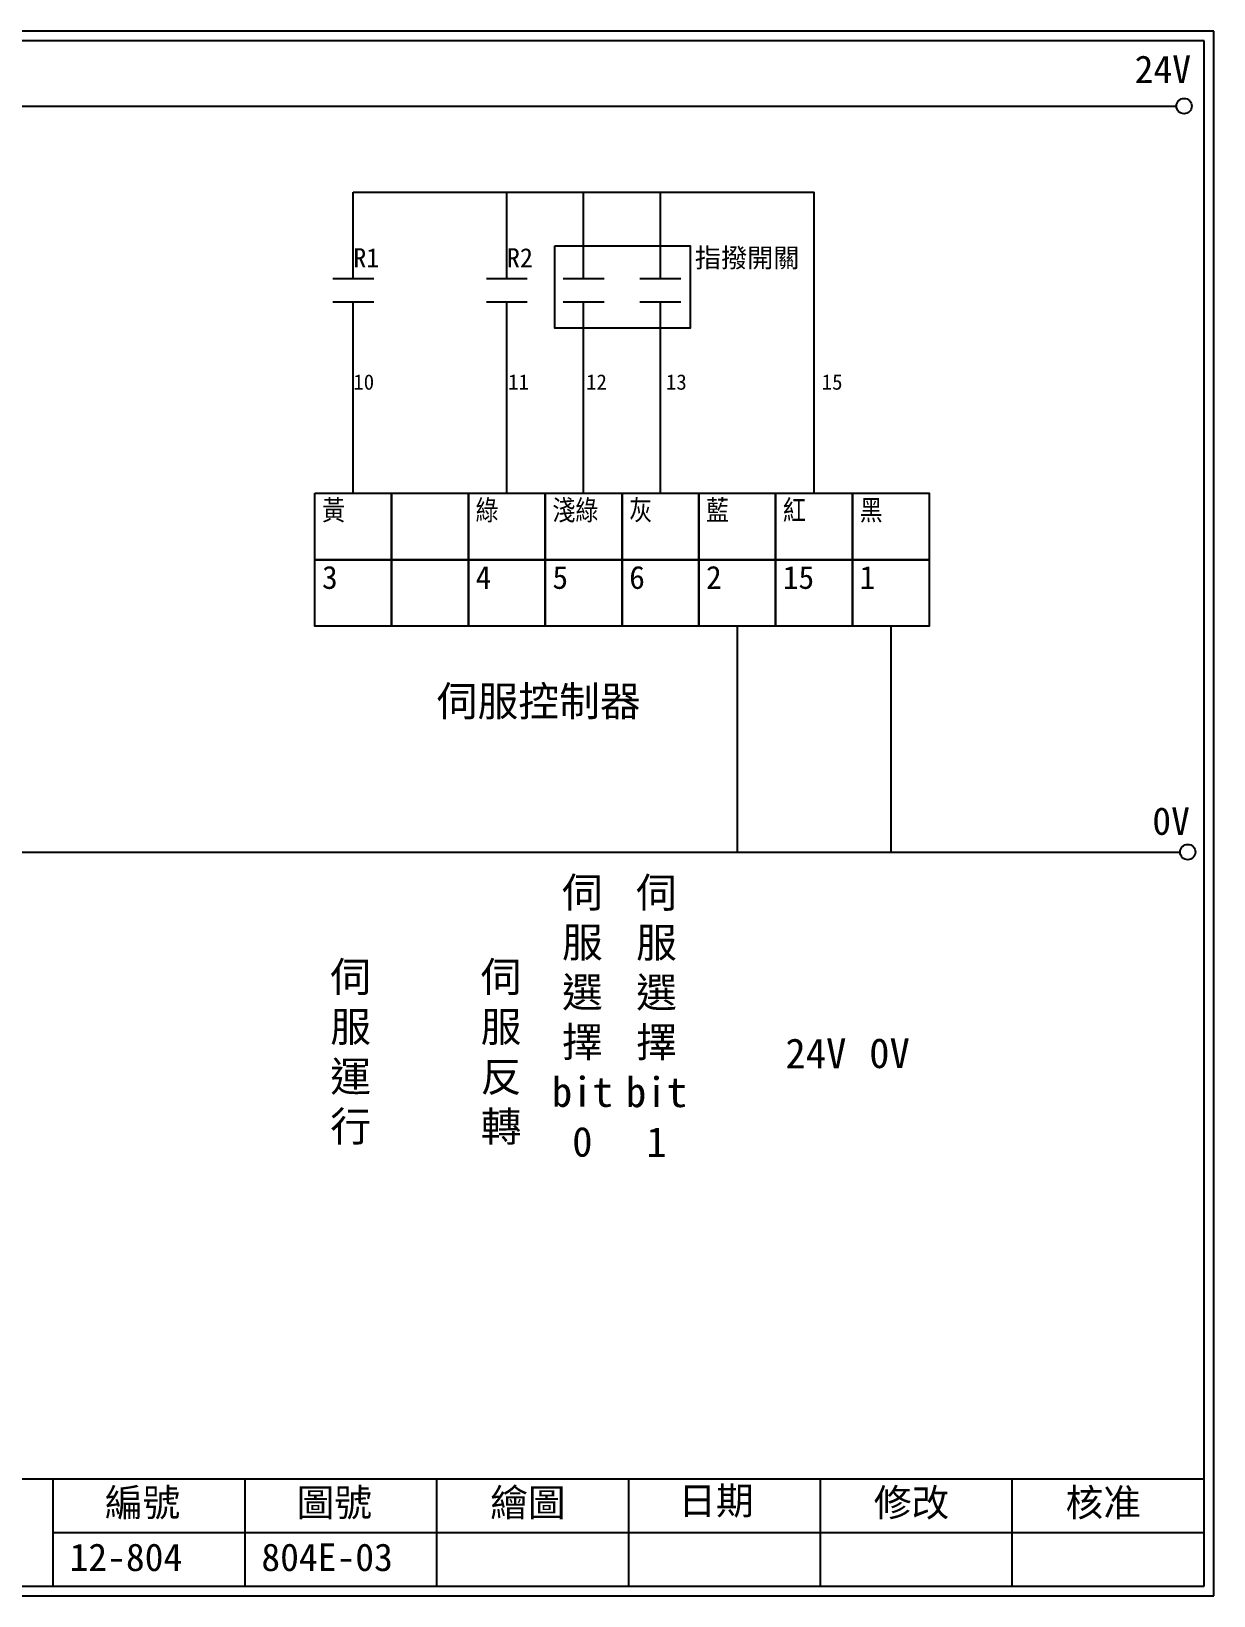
# Model space of a CAD drawing. Extents: x 926 to 1213, y 3 to 207.
# Drawn here: x 1058.6 to 1212.7, y 3 to 207 of the extents above; entities that cross this region are included whole.
import ezdxf

# ---------------------------------------------------------------- set-up
doc = ezdxf.new("R2010")
doc.units = 0
doc.layers.get('0').update_dxf_attribs({"linetype": 'CONTINUOUS'})
doc.layers.add('圖框層', color=7, linetype='CONTINUOUS')
doc.layers.add('標尺寸層', color=3, linetype='CONTINUOUS')
doc.styles.add('CNS', font='romanc.shx', dxfattribs={"bigfont": 'chineset.shx'})
doc.styles.add('STSL', font='KAIU.TTF')

msp = doc.modelspace()

# ---------------------------------------------------------------- linework, layer by layer
for p, q in [((1160.65, 146.73), (1160.65, 185.98)), ((1170.66, 129.4), (1170.66, 99.96))]:
    msp.add_line(p, q)
for points in [[(1095.58, 146.73), (1105.59, 146.73), (1105.59, 138.07), (1095.58, 138.07)], [(1105.59, 146.73), (1115.6, 146.73), (1115.6, 138.07), (1105.59, 138.07)], [(1115.6, 146.73), (1125.61, 146.73), (1125.61, 138.07), (1115.6, 138.07)], [(1125.61, 146.73), (1135.62, 146.73), (1135.62, 138.07), (1125.61, 138.07)], [(1135.62, 146.73), (1145.63, 146.73), (1145.63, 138.07), (1135.62, 138.07)], [(1145.63, 146.73), (1155.64, 146.73), (1155.64, 138.07), (1145.63, 138.07)], [(1155.64, 146.73), (1165.65, 146.73), (1165.65, 138.07), (1155.64, 138.07)], [(1165.65, 146.73), (1175.66, 146.73), (1175.66, 138.07), (1165.65, 138.07)], [(1095.58, 138.07), (1105.59, 138.07), (1105.59, 129.4), (1095.58, 129.4)], [(1105.59, 138.07), (1115.6, 138.07), (1115.6, 129.4), (1105.59, 129.4)], [(1115.6, 138.07), (1125.61, 138.07), (1125.61, 129.4), (1115.6, 129.4)], [(1125.61, 138.07), (1135.62, 138.07), (1135.62, 129.4), (1125.61, 129.4)], [(1135.62, 138.07), (1145.63, 138.07), (1145.63, 129.4), (1135.62, 129.4)], [(1145.63, 138.07), (1155.64, 138.07), (1155.64, 129.4), (1145.63, 129.4)], [(1155.64, 138.07), (1165.65, 138.07), (1165.65, 129.4), (1155.64, 129.4)], [(1165.65, 138.07), (1175.66, 138.07), (1175.66, 129.4), (1165.65, 129.4)]]:
    msp.add_lwpolyline(points, close=True)
for centre in [(1208.88, 197.22), (1209.36, 99.96)]:
    msp.add_circle(centre, 1)
at = {"layer": '圖框層', "color": 7}
for p, q in [((1212.74, 206.97), (925.74, 206.97)), ((1212.74, 3), (1212.74, 206.97)), ((1211.49, 205.72), (926.99, 205.72)), ((1211.49, 4.25), (1211.49, 205.72)), ((926.99, 18.25), (1211.49, 18.25)), ((1061.49, 4.25), (1061.49, 18.25)), ((1086.49, 4.25), (1086.49, 18.25)), ((1111.49, 4.25), (1111.49, 18.25)), ((1136.49, 4.25), (1136.49, 18.25)), ((1161.49, 4.25), (1161.49, 18.25)), ((1186.49, 4.25), (1186.49, 18.25)), ((1061.49, 11.25), (1211.49, 11.25)), ((926.99, 4.25), (1211.49, 4.25)), ((925.74, 3), (1212.74, 3))]:
    msp.add_line(p, q, dxfattribs=at)
at = {"layer": '標尺寸層', "color": 7}
for p, q in [((930.28, 197.22), (1207.88, 197.22)), ((930.49, 99.96), (1208.36, 99.96))]:
    msp.add_line(p, q, dxfattribs=at)
at = {"layer": '標尺寸層'}
for p, q in [((1100.59, 174.73), (1100.59, 185.98)), ((1100.59, 185.98), (1160.65, 185.98)), ((1120.61, 174.73), (1120.61, 185.98)), ((1130.62, 174.73), (1130.62, 185.98)), ((1140.63, 174.73), (1140.63, 185.98)), ((1097.92, 174.73), (1103.25, 174.73)), ((1117.94, 174.73), (1123.27, 174.73)), ((1127.95, 174.73), (1133.28, 174.73)), ((1137.96, 174.73), (1143.29, 174.73)), ((1097.92, 171.71), (1103.25, 171.71)), ((1100.59, 146.73), (1100.59, 171.71)), ((1117.94, 171.71), (1123.27, 171.71)), ((1120.61, 146.73), (1120.61, 171.71)), ((1127.95, 171.71), (1133.28, 171.71)), ((1130.62, 146.73), (1130.62, 171.71)), ((1137.96, 171.71), (1143.29, 171.71)), ((1140.63, 146.73), (1140.63, 171.71)), ((1150.64, 129.4), (1150.64, 99.96))]:
    msp.add_line(p, q, dxfattribs=at)
msp.add_lwpolyline([(1126.88, 179.01), (1144.51, 179.01), (1144.51, 168.26), (1126.88, 168.26)], close=True, dxfattribs=at)

# ---------------------------------------------------------------- texts
at = {"char_height": 3, "width": 8.2913, "attachment_point": 1}
for s, insert in [('{\\Fromanc,chineset|c136;黃}', (1096.52, 145.93)), ('{\\Fromanc,chineset|c136;綠}', (1116.54, 145.93)), ('{\\Fromanc,chineset|c136;淺綠}', (1126.55, 145.93)), ('{\\Fromanc,chineset|c136;灰}', (1136.56, 145.93)), ('{\\Fromanc,chineset|c136;藍}', (1146.57, 145.93)), ('{\\Fromanc,chineset|c136;紅}', (1156.58, 145.93)), ('{\\Fromanc,chineset|c136;黑}', (1166.59, 145.93)), ('3', (1096.52, 137.27)), ('4', (1116.54, 137.27)), ('5', (1126.55, 137.27)), ('6', (1136.56, 137.27)), ('2', (1146.57, 137.27)), ('15', (1156.58, 137.27)), ('1', (1166.59, 137.27))]:
    msp.add_mtext(s, dxfattribs=dict(at, insert=insert))
at = {"layer": '圖框層', "color": 4, "style": 'STSL'}
for s, height, p in [('24V', 3.6, (1202.44, 200.22)), ('R1', 2.5, (1100.59, 176.19)), ('R2', 2.5, (1120.61, 176.19)), ('指撥開關', 2.5, (1145.11, 176.19)), ('10', 2, (1100.59, 160.24)), ('11', 2, (1120.77, 160.24)), ('12', 2, (1130.93, 160.24)), ('13', 2, (1141.34, 160.24)), ('15', 2, (1161.64, 160.24)), ('0V', 3.6, (1204.74, 102.2)), ('編號', 3.6, (1068.21, 13.34)), ('圖號', 3.6, (1093.21, 13.34)), ('繪圖', 3.6, (1118.44, 13.34)), ('日期', 3.6, (1142.96, 13.59)), ('修改', 3.6, (1168.44, 13.34)), ('核准', 3.6, (1193.44, 13.34)), ('12-804', 3.6, (1063.61, 6.22)), ('804E-03', 3.6, (1088.61, 6.22))]:
    msp.add_text(s, height=height, dxfattribs=at).set_placement(p)
at = {"layer": '標尺寸層', "color": 7, "char_height": 3.9, "attachment_point": 5, "style": 'CNS'}
for s, insert, width in [('{\\fDFKai-SB|b0|i0|c136|p65;伺服控制器}', (1124.76, 119.41), 38.4645), ('{\\fDFKai-SB|b0|i0|c136|p65;伺服\\P選擇bit\\P0}', (1130.45, 78.41), 8.6627), ('{\\fDFKai-SB|b0|i0|c136|p65;伺服\\P選擇bit\\P1}', (1140.11, 78.41), 8.6627), ('{\\fDFKai-SB|b0|i0|c136|p65;伺服\\P運行}', (1100.25, 73.71), 8.6627), ('{\\fDFKai-SB|b0|i0|c136|p65;伺服\\P反轉}', (1119.85, 73.71), 8.6627), ('{\\fDFKai-SB|b0|i0|c136|p65;24V}', (1160.89, 73.71), 8.6627), ('{\\fDFKai-SB|b0|i0|c136|p65;0V}', (1170.49, 73.71), 8.6627)]:
    msp.add_mtext(s, dxfattribs=dict(at, insert=insert, width=width))

doc.saveas('drawing.dxf')
